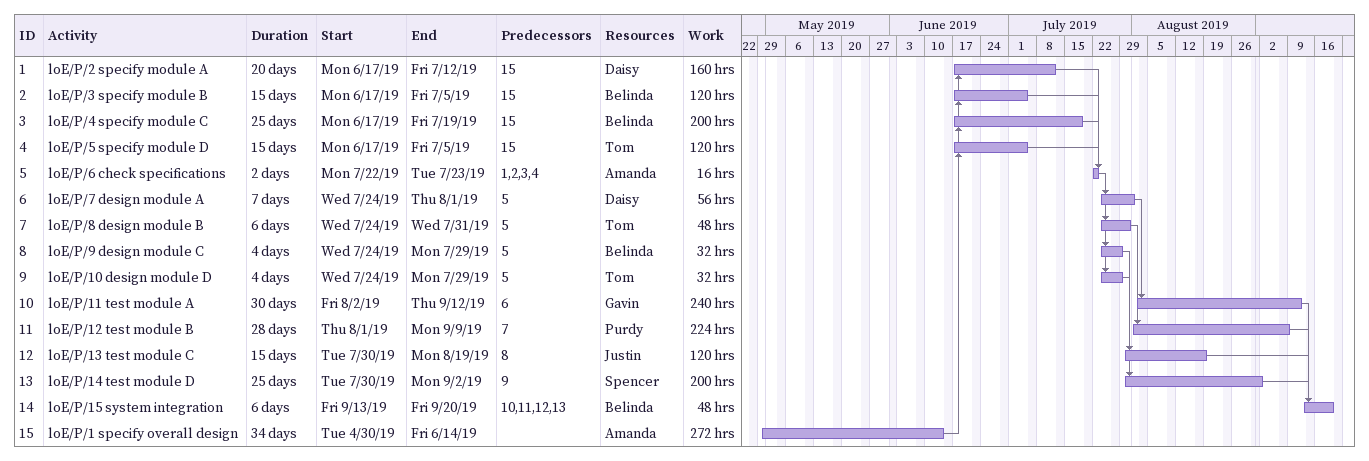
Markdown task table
| ID | Task | Duration | Start | Finish | Predecessors | Resources | Work (h) |
|---|---|---|---|---|---|---|---|
| 1 | loE/P/2 specify module A | 20d | 2019-06-17 | 2019-07-12 | 15 | Daisy | 160 |
| 2 | loE/P/3 specify module B | 15d | 2019-06-17 | 2019-07-05 | 15 | Belinda | 120 |
| 3 | loE/P/4 specify module C | 25d | 2019-06-17 | 2019-07-19 | 15 | Belinda | 200 |
| 4 | loE/P/5 specify module D | 15d | 2019-06-17 | 2019-07-05 | 15 | Tom | 120 |
| 5 | loE/P/6 check specifications | 2d | 2019-07-22 | 2019-07-23 | 1, 2, 3, 4 | Amanda | 16 |
| 6 | loE/P/7 design module A | 7d | 2019-07-24 | 2019-08-01 | 5 | Daisy | 56 |
| 7 | loE/P/8 design module B | 6d | 2019-07-24 | 2019-07-31 | 5 | Tom | 48 |
| 8 | loE/P/9 design module C | 4d | 2019-07-24 | 2019-07-29 | 5 | Belinda | 32 |
| 9 | loE/P/10 design module D | 4d | 2019-07-24 | 2019-07-29 | 5 | Tom | 32 |
| 10 | loE/P/11 test module A | 30d | 2019-08-02 | 2019-09-12 | 6 | Gavin | 240 |
| 11 | loE/P/12 test module B | 28d | 2019-08-01 | 2019-09-09 | 7 | Purdy | 224 |
| 12 | loE/P/13 test module C | 15d | 2019-07-30 | 2019-08-19 | 8 | Justin | 120 |
| 13 | loE/P/14 test module D | 25d | 2019-07-30 | 2019-09-02 | 9 | Spencer | 200 |
| 14 | loE/P/15 system integration | 6d | 2019-09-13 | 2019-09-20 | 10, 11, 12, 13 | Belinda | 48 |
| 15 | loE/P/1 specify overall design | 34d | 2019-04-30 | 2019-06-14 |  | Amanda | 272 |
